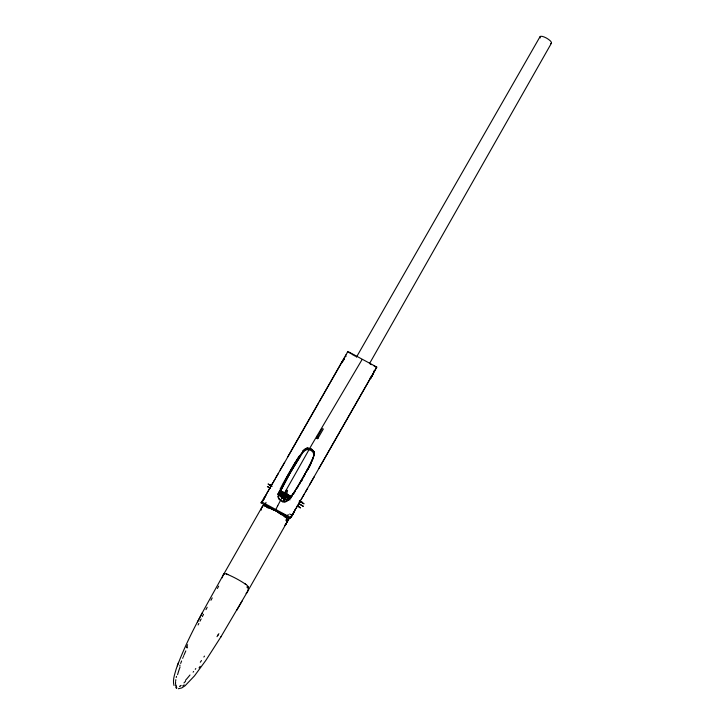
<?xml version="1.0" encoding="UTF-8"?>
<svg xmlns="http://www.w3.org/2000/svg" width="725" height="725" viewBox="0 0 725 725"><rect width="100%" height="100%" fill="white"/><g stroke="black" fill="none" stroke-linecap="round" stroke-linejoin="round"><path stroke-width="1.09" d="M274.974 510.391L260.955 502.833L262.187 500.966A26.934 2.021 -61.7 0 0 263.755 498.41L264.743 496.752A75.427 5.673 -61.7 0 0 265.694 495.148L265.939 494.713M175.577 681.953L175.559 683.457M261.163 510.101L261.68 507.69L263.021 505.742A4.114 1.242 29.7 0 1 265.413 505.914L266.718 506.44M293.96 512.249L292.383 515.076L293.942 512.194M341.729 363.007L341.847 362.473M266.247 494.595L265.867 495.619M295.138 510.119L291.242 517.269L291.994 515.257L291.106 514.786M175.649 681.092L175.84 679.66M278.391 495.864L278.445 495.528A15.279 14.029 5.1 0 1 278.708 494.459M278.491 495.492L278.545 495.157A15.397 14.156 7.6 0 1 278.799 494.042L278.853 493.87A22.502 20.644 3.1 0 1 279.034 493.263L287.073 477.059M313.717 455.735L313.662 456.079A18.895 17.962 15 0 1 312.983 458.463L312.937 458.644M314.052 454.484L313.998 454.829A15.307 14.518 16.1 0 1 313.726 455.971L312.629 459.052M314.142 454.185L314.097 454.457A18.895 17.926 15.8 0 1 313.417 456.841L312.529 459.306M261.607 501.818L290.444 517.442L291.069 516.544A26.934 2.021 -61.7 0 0 292.637 513.989L293.616 512.33A75.427 5.673 -61.7 0 0 294.577 510.717L294.821 510.291M176.238 677.531L176.501 676.371M370.756 376.982L370.638 378.586L376.746 367.049L347.864 351.48L347.402 352.495M283.729 500.25L286.493 489.964L287.571 490.553L285.088 499.806M298.655 456.333L298.401 457.294A9.044 2.728 29.7 0 1 299.615 457.403L300.177 455.309L299.371 456.505M285.931 520.632L286.728 517.668L283.837 516.109M316.635 438.199L317.188 436.142L318.275 436.722L317.722 438.779M262.377 501.356L263.465 499.878M275.464 510.364L275.808 509.584A10.938 0.825 -61.7 0 1 276.832 507.491L277.267 506.63A20.663 1.55 -61.7 0 1 277.729 505.733M223.092 575.269C206.281 605.801 188.137 635.997 176.22 668.885C174.779 674.178 172.414 679.95 173.991 685.487M345.535 356.265L345.598 355.776L346.133 356.238M304.609 450.823L304.346 451.059A18.895 17.953 15 0 0 302.615 452.88L289.683 473.371L278.636 494.894A18.895 17.962 15 0 0 278.047 496.942M179.755 665.903L180.045 665.106M312.865 458.862L310.735 463.764M178.558 662.387L177.272 665.831M180.652 663.475L181.622 660.946M182.673 658.327L183.035 657.43M345.462 356.455L345.263 356.927M183.416 656.524L183.797 655.608M341.973 362.174L342.572 361.784M312.421 459.55L312.629 458.934M184.186 654.684L185.808 650.905M312.52 459.179L312.212 460.04M312.421 459.423L311.768 461.018M263.619 499.162L264.281 497.839M285.949 479.071L279.089 493.208A23.635 21.623 -0.1 0 0 278.744 494.423M312.203 459.913L311.868 460.647M187.104 647.978L187.548 646.981M344.266 358.522C344.937 356.664 342.073 361.911 343.278 360.352M311.813 460.783L310.98 462.695M311.786 460.828L310.282 464.1M310.952 463.665L311.569 461.453L311.324 461.979M265.731 495.9L265.259 496.888M186.325 647.398L187.612 644.661M310.663 464.29L310.309 465.033M310.952 462.749L309.738 465.178M310.59 464.063L310.128 465.015M309.983 465.704L309.521 466.628M281.753 487.164L280.185 491.468L290.109 473.153M198.088 624.95L198.84 623.455M352.712 354.797L352.821 354.57A4.114 1.242 29.7 0 1 355.304 356.337M309.947 465.377L309.394 466.456M264.607 497.74L265.06 496.625L264.353 497.703M309.919 464.816L310.2 464.091M309.24 467.181L308.868 467.906M199.982 621.189L201.151 618.905M280.149 488.985L280.557 488.188M202.329 616.612L203.517 614.302M344.003 359.056L343.487 359.999M309.548 465.532L309.838 464.807M309.367 465.894L309.647 465.16M309.203 466.818L308.623 467.924M309.466 465.522L307.935 468.595M308.478 468.658L308.071 469.447M202.32 612.815L197.39 622.186M280.965 487.399L281.246 486.874M309.276 465.876L307.509 469.365M205.945 609.653L207.178 607.314M308.424 468.323L307.373 470.28M281.663 486.076L282.088 485.279M344.094 359.283L343.713 359.981M210.948 600.273L212.217 597.917M282.378 484.744L282.813 483.947M307.373 469.628L307.608 469.002M307.472 469.256L306.947 470.407M307.019 470.924L306.593 471.712M283.103 483.421L283.683 482.37M307.327 469.519L307.047 470.036M306.902 470.298L306.657 470.924M306.757 470.552L306.521 471.187M283.973 481.835L285.759 478.636M306.476 471.069L306.032 472.066M264.317 498.664L263.954 499.308M217.382 588.482L218.687 586.126M285.994 479.189L286.583 477.938M306.149 471.658L305.868 472.356M305.533 473.642L305.044 474.531M305.823 472.247L305.551 472.936M304.872 474.821L304.364 475.727M286.647 478.02L287.399 476.479M305.488 472.836L305.062 473.797M285.233 525.018L289.619 517.632M289.583 517.686L247.597 591.419M287.136 477.141L289.474 472.827M287.462 476.361L288.804 474.005M304.826 474.222L305.162 473.425M304.582 474.657L304.781 474.105M303.684 476.95L304.029 476.343M264.226 498.447L263.818 499.135M286.058 478.101L286.366 477.567M304.591 474.44L304.101 475.509M346.133 354.525L287.816 456.732M286.665 477.023L287.272 475.963M303.857 475.935L304.219 475.111M303.612 476.37L303.838 475.781M302.996 478.165L303.34 477.558M369.777 363.134L551.507 43.056M346.124 354.724L347.529 352.06M341.801 362.346L333.373 377.109M341.937 362.092L342.227 361.594M287.571 475.428L288.478 473.842M288.913 473.996L292.927 466.827M284.064 499.008L284.708 497.894M282.913 502.28L285.215 498.238M284.39 499.878L285.442 498.03M285.152 499.597L285.786 498.474M303.639 476.117L303.132 477.222M302.307 479.379L302.651 478.772M302.035 480.376L301.691 480.983M371.109 377.172L309.493 484.88M284.182 463.275L318.438 403.281M319.317 401.741L330.074 382.9M330.446 382.238L333.029 377.716M222.919 575.623L261.779 507.491M303.186 476.923L302.524 478.282M301.953 479.986L300.911 481.808M290.417 517.378L289.837 518.402L275.572 510.708L279.107 512.693M318.9 468.45L376.746 367.049M314.288 476.706L305.316 492.166M280.122 470.162L284.644 462.278M283.774 463.991L275.989 477.376M278.4 473.371L273.497 481.699M288.786 473.307L289.402 472.229M289.764 472.51L293.779 465.377M280.385 489.882L299.534 456.469M356.401 357.208L539.962 36.821M290.281 472.845L299.615 457.403M302.416 478.264L301.183 480.612M302.316 478.636L301.754 479.624M220.844 636.976L247.334 591.926M307.636 488.324L302.787 496.571M275.047 479.207L269.41 488.777M343.351 360.624L342.834 361.512M289.71 471.685L290.027 471.141M300.213 483.022L300.567 482.415M304.264 494.196L299.724 501.881M271.92 484.445L273.089 482.406M270.325 487.399L271.168 485.94M290.335 470.597L291.287 468.966M301.401 480.032L300.893 481.11M301.156 499.389L301.972 497.984M300.331 501.02L296.752 506.993M270.044 487.88L268.486 490.372M268.957 489.756L267.869 491.423M322.299 428.339L316.689 438.018L317.758 438.598L323.377 428.928M300.322 482.098L300.73 481.201M299.869 483.629L299.162 484.844M236.712 610.359L242.059 601.134M298.646 503.73L299.362 502.498M297.594 505.742L298.084 504.908M267.498 492.257L268.232 491.006M300.386 481.79L299.851 482.904M297.105 506.585L296.38 507.826M267.561 491.949L266.999 493.118M266.474 494.006L266.954 492.991M291.921 467.879L292.229 467.335M292.991 466.918L294.296 464.507M299.706 482.959L300.05 482.379M299.642 483.077L299.198 484.019M296.008 508.47L296.443 507.518M295.836 508.56L295.356 509.584M266.7 493.426L266.383 494.541M298.31 486.303L297.966 486.892M295.583 508.995L294.776 509.847M292.547 466.8L293.181 465.731M293.833 465.486L294.749 463.737M362.02 359.636L312.022 444.343L284.898 492.338A55.254 4.151 -61.7 0 0 277.693 505.76M299.126 483.938L298.691 484.889M298.791 484.517L298.519 485.179M297.64 487.436L297.187 488.206M293.344 465.459L294.468 463.565M294.341 464.616L295.202 462.976M298.274 485.388L298.038 485.986M294.794 463.855L295.356 462.722M298.129 485.641L297.377 487.1M263.61 499.906L263.103 500.739M295.256 463.094L297.132 459.795M295.401 462.84L298.646 457.403M297.368 486.901L292.673 494.55M294.631 463.293L295.292 462.215M296.987 487.744L295.573 490.046M295.456 461.943L296.579 460.121M295.428 491.124L294.966 491.885M217.808 635.39L218.877 633.668M221.007 636.713L205.791 660.448L194.481 675.881L185.074 685.759L181.767 687.925L178.305 688.732M297.25 459.822L303.041 451.24A18.895 17.898 14.1 0 1 304.772 449.428L305.044 449.201M217.002 636.677L218.18 634.792M261.879 501.682L261.163 502.76M290.698 517.351L290.045 518.33M295.129 490.762L292.229 495.202M296.906 459.605L298.066 457.801M294.087 493.29L293.652 493.979M298.763 457.43L299.697 456.016M286.013 524.066L286.973 521.61L286.928 518.629A4.114 1.242 29.7 0 0 284.807 516.327L284.816 516.327A32.906 9.923 29.7 0 0 265.685 506.014L265.35 505.887M293.371 493.281L289.275 498.782A22.493 20.98 34.5 0 1 288.84 499.262L288.804 499.289A15.397 14.346 31.5 0 1 287.879 500.196L287.653 500.359M292.456 495.818L292.084 496.371M203.879 657.013L204.486 656.107M299.824 455.817L303.82 450.633A15.288 14.5 14.8 0 1 304.672 449.799L304.944 449.572M201.487 660.529L200.308 662.233M292.329 495.057L290.435 497.649M223.427 574.744L224.161 573.874A4.114 1.242 29.7 0 1 226.553 574.046L226.735 574.109M247.089 592.307L246.373 593.15M199.04 667.888L200.163 666.347M195.252 669.32L195.795 668.577M193.131 672.157L193.657 671.468M290.299 497.821L289.746 498.501M289.601 498.664L289.483 498.809A23.626 22.022 32.4 0 1 288.595 499.743M185.582 681.255L183.978 682.905M302.697 450.95L303.657 450.044M287.707 500.603L287.762 500.558A15.27 14.192 28.1 0 0 288.568 499.779M305.107 449.446C308.08 446.682 312.466 449.391 314.387 452.047M304.772 450.696C307.681 447.987 313.137 450.452 313.789 454.095A7.549 7.178 15 0 1 313.744 455.536M287.635 515.248L287.608 515.276A13.132 10.612 48.5 0 0 288.414 514.705M287.435 500.531C284.508 503.404 278.554 499.906 278.436 497.087A7.613 6.978 14.5 0 1 278.472 495.692M181.159 685.379L180.271 685.995M182.7 685.968L184.213 684.862M179.999 686.167L179.483 686.448M304.591 449.328L308.578 448.394L312.774 450.316M307.192 447.996L311.215 448.838L314.061 451.684A4.259 4.042 15.3 0 1 314.215 452.472A7.549 7.159 15.4 0 1 314.179 453.913M270.262 484.925L270.887 484.898M176.528 686.629L176.42 686.611A2.166 1.214 -56.3 0 1 176.066 686.421L175.93 686.222M282.578 514.079L281.128 513.554M278.246 493.879L289.928 497.676M299.488 500.776L302.062 502.081L299.942 501.392M277.639 494.151L290.381 498.283M285.142 515.72L283.448 515.031M226.454 574.01L227.858 574.581M176.248 687.327C175.713 686.919 176.356 688.786 176.882 687.699M226.798 574.137L226.843 574.155A32.906 9.923 29.7 0 1 245.947 584.459L245.956 584.468A4.114 1.242 29.7 0 1 248.059 586.697A65.803 19.838 29.7 0 1 246.31 593.213A4.114 1.242 29.7 0 1 246.128 593.322M281.046 513.518L280.312 513.2M176.574 688.043L176.075 687.762M270.778 508.053L274.023 509.892M285.197 499.434L284.146 498.863M282.369 514.496L280.838 513.672M269.927 507.79L268.531 507.038M274.385 510.074L273.452 509.639M274.204 509.983L275.174 510.5M348.607 352.305L351.978 354.117M374.118 366.062L376.647 367.421M373.692 371.1L374.354 371.463M370.094 378.078L370.62 378.368M271.957 486.085L268.051 483.983L271.857 486.457M279.759 490.29L291.468 496.607M300.25 501.347L304.056 503.821L299.18 501.183M279.66 490.662L291.368 496.978M270.307 488.088L267.38 486.511L270.208 488.46M279.089 492.828L289.819 498.61M298.6 503.349L303.376 506.349L298.501 503.721M278.989 493.199L289.719 498.981M289.692 514.025L290.399 514.406M290.372 516.59L291.223 517.052M263.619 505.207L266.51 506.766M272.31 508.986L271.676 508.615M267.452 506.412L266.021 505.407M283.837 515.674L284.753 516.291M244.977 583.806L245.929 584.45M279.596 491.677L290.045 499.806M297.884 505.896L300.494 507.926L297.259 505.923M278.971 491.704L289.42 499.833M312.828 450.37L314.124 452.844A7.549 7.159 15.6 0 1 314.079 454.285M175.976 685.515L176.157 685.841A2.429 2.057 -67.7 0 0 176.374 686.104M175.822 685.125L175.613 684.092M248.068 586.761L248.213 588.102M286.919 518.565A65.812 19.838 29.7 0 1 285.17 525.072A4.114 1.242 29.7 0 1 284.825 525.235M261.19 509.666A65.812 19.838 29.7 0 1 263.057 505.697M288.042 500.159A7.613 2.293 29.7 0 1 278.79 493.598M278.763 492.674A7.613 2.293 29.7 0 1 283.955 493.172A7.613 2.293 29.7 0 1 290.952 497.785M540.261 37.927A6.579 1.985 29.7 0 1 546.469 38.072A6.579 1.985 29.7 0 1 550.547 43.618M287.426 500.377A8.845 2.664 29.7 0 1 278.228 494.033M279.587 491.487A8.845 2.664 29.7 0 1 290.997 497.169M222.33 577.798A65.812 19.838 29.7 0 1 224.197 573.838M284.499 516.581A2.882 0.87 29.7 0 1 285.387 517.333M270.561 508.588A31.673 9.543 29.7 0 1 272.944 509.757M278.4 512.729A31.673 9.543 29.7 0 1 282.179 515.04M265.187 506.304A2.882 0.87 29.7 0 1 265.577 506.422M287.626 500.531A9.044 2.728 29.7 0 1 277.983 493.87M279.451 491.378A9.044 2.728 29.7 0 1 291.124 497.178M247.053 586.679A64.579 19.466 29.7 0 1 247.125 587.631M226.472 574.481A2.882 0.87 29.7 0 1 226.78 574.572M189.986 674.975A78.363 52.2 -48.5 0 1 185.482 680.322M177.571 674.703A78.4 60.383 -77 0 1 180.081 666.973M287.97 500.214A7.812 2.356 29.7 0 1 278.772 493.852M278.744 492.366A7.812 2.356 29.7 0 1 284.291 493.245A7.812 2.356 29.7 0 1 291.097 497.821M279.569 511.877A30.468 1.55 29.9 0 1 279.053 511.578M283.62 513.907A19.439 10.494 34.2 0 1 282.641 513.4M286.375 515.502A2.782 1.495 30.7 0 1 285.206 515.212M305.225 449.092A6.335 6.008 15 0 1 307.173 447.959M284.59 501.818A6.434 5.836 19 0 1 278.98 498.8M287.272 500.83A5.401 4.93 19.4 0 1 284.626 502.062M278.364 496.063A7.613 6.996 10.5 0 0 278.318 497.459A3.933 3.607 15.1 0 0 278.772 498.891M370.122 364.022A4.114 1.242 29.7 0 1 371.59 364.693M265.703 503.222A13.132 9.516 -18.5 0 1 266.012 502.371M265.649 505.606A2.764 2.03 -13 0 1 265.305 505.071M267.561 507.681A19.439 12.117 12.9 0 1 266.51 507.02M269.066 508.424A30.477 3.253 25.5 0 1 267.942 507.835M371.78 376.366L373.357 373.529L371.807 376.275"/></g></svg>
